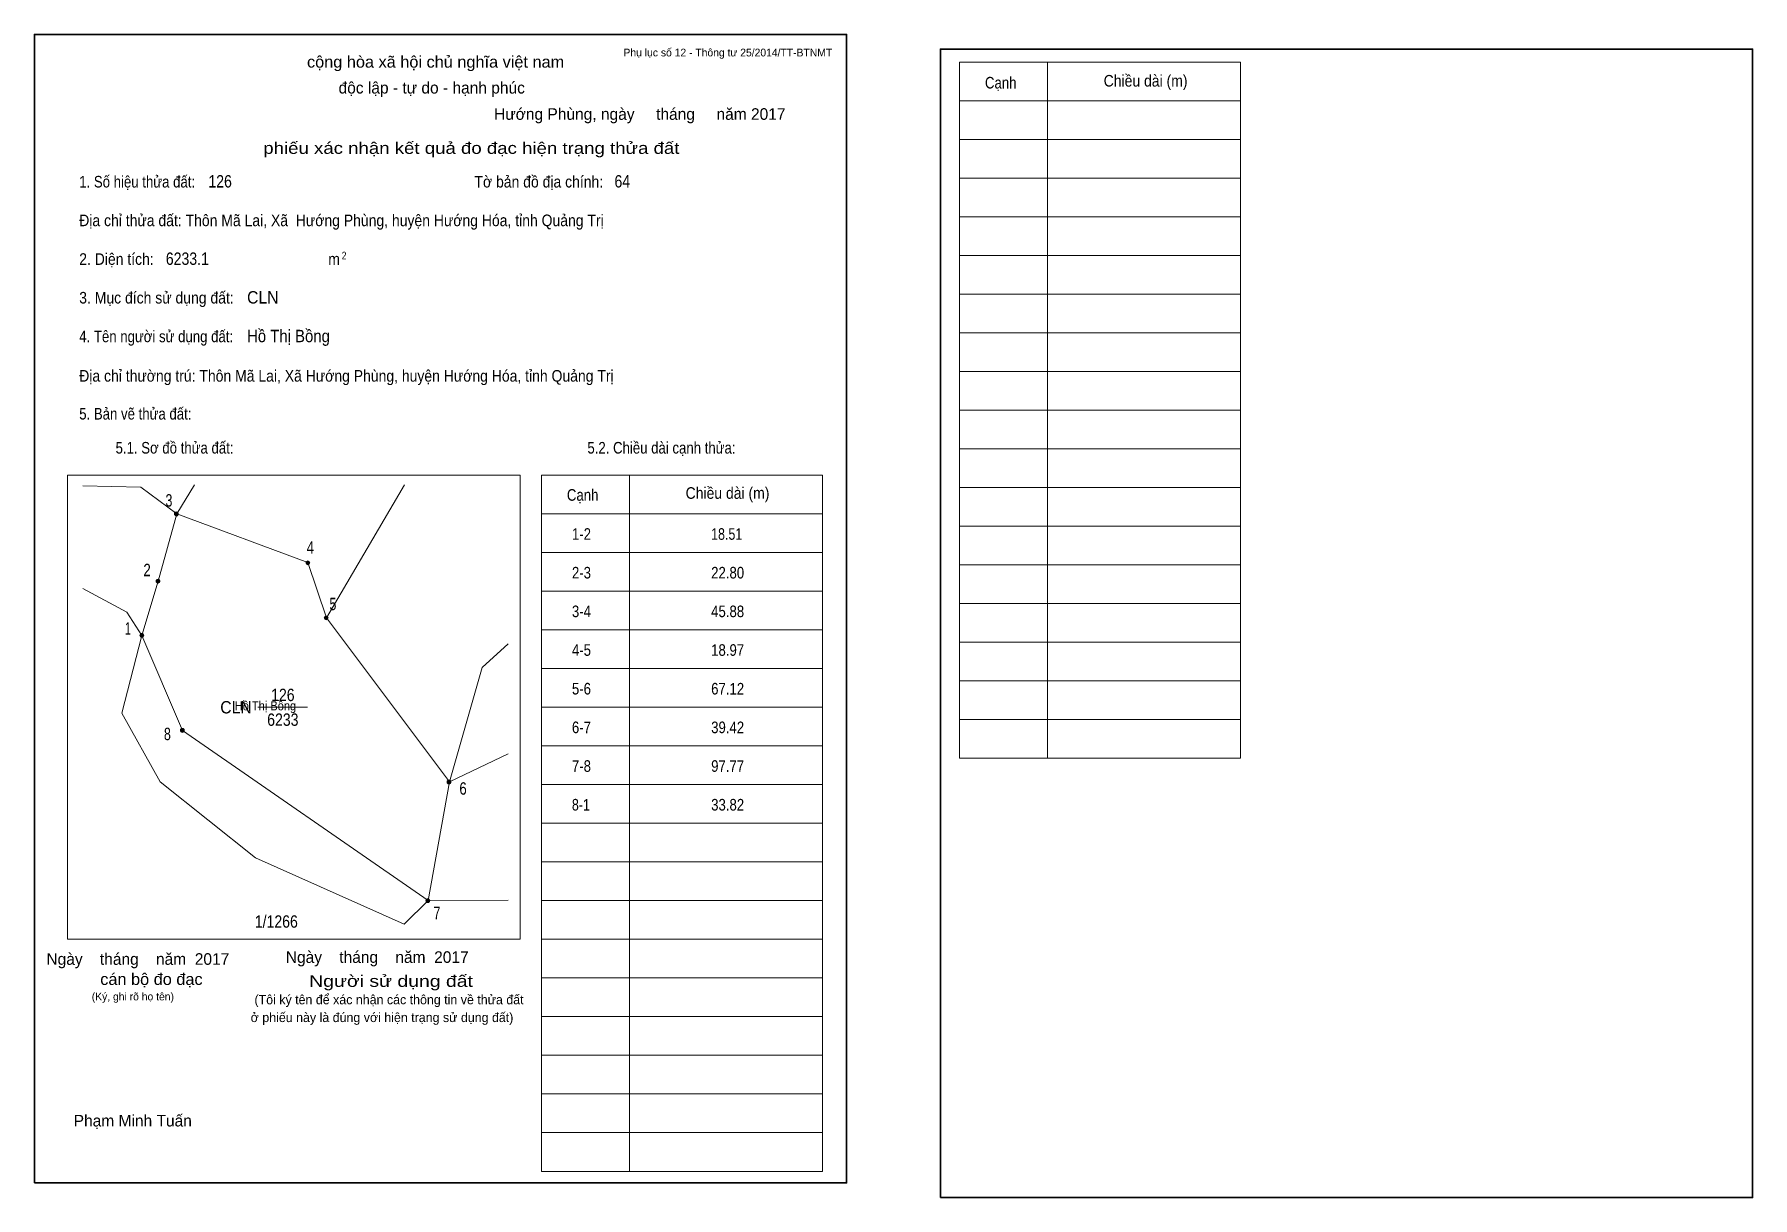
# Model space of a CAD drawing. Header units: centimetres. Extents: x 0 to 44.4, y -0.4 to 29.7.
import ezdxf
from ezdxf.enums import TextEntityAlignment as Align

# ---------------------------------------------------------------- set-up
doc = ezdxf.new("R2010")
doc.units = ezdxf.units.CM
doc.header["$LTSCALE"] = 0.12
for name, color, linetype in [('2', 7, 'Continuous'), ('30', 7, 'Continuous'), ('34', 7, 'Continuous')]:
    doc.layers.add(name, color=color, linetype=linetype)
for name, color, linetype, lineweight in [('32', 7, 'Continuous', 13), ('33', 7, 'Continuous', 13), ('6', 7, 'Continuous', 13), ('63', 7, 'Continuous', 13)]:
    doc.layers.add(name, color=color, linetype=linetype, lineweight=lineweight)

msp = doc.modelspace()

# ---------------------------------------------------------------- hatches: boundary and pattern name
at = {"layer": '32'}
for points in [[(3.7222, 17.3004, 1), (3.6222, 17.3004, 1)], [(7.12, 16.0361, 1), (7.02, 16.0361, 1)], [(3.248, 15.562, 1), (3.148, 15.562, 1)], [(7.5942, 14.6137, 1), (7.4942, 14.6137, 1)], [(2.8284, 14.1609, 1), (2.7284, 14.1609, 1)], [(3.8755, 11.7018, 1), (3.7755, 11.7018, 1)], [(10.7723, 10.3672, 1), (10.6723, 10.3672, 1)], [(10.2247, 7.3004, 1), (10.1247, 7.3004, 1)]]:
    msp.add_hatch(color=256, dxfattribs=at).paths.add_polyline_path(points)

# ---------------------------------------------------------------- linework, layer by layer
for centre in [(3.6722, 17.3004), (7.07, 16.0361), (3.198, 15.562), (7.5442, 14.6137), (2.7784, 14.1609), (3.8255, 11.7018), (10.7223, 10.3672), (10.1747, 7.3004)]:
    msp.add_circle(centre, 0.05, dxfattribs=at)
at = {"layer": '33'}
msp.add_line((5.78, 12.3), (7.06, 12.3), dxfattribs=at)
at = {"layer": '6'}
for p, q in [((4.14, 18.05), (3.68, 17.3)), ((7.55, 14.61), (9.57, 18.05)), ((10.73, 10.37), (7.55, 14.61)), ((2.26, 12.15), (2.78, 14.16)), ((3.83, 11.7), (2.78, 14.16)), ((10.73, 10.37), (12.25, 11.1)), ((10.18, 7.3), (12.25, 7.31))]:
    msp.add_line(p, q, dxfattribs=at)
for points in [[(1.25, 18.03), (2.75, 17.99), (3.68, 17.3)], [(3.68, 17.3), (3.2, 15.56), (2.78, 14.16)], [(7.55, 14.61), (7.07, 16.04), (3.68, 17.3)], [(2.78, 14.16), (2.39, 14.76), (1.25, 15.37)], [(12.25, 13.94), (11.58, 13.33), (10.73, 10.37)], [(10.18, 7.3), (9.56, 6.69), (5.72, 8.41), (3.25, 10.37), (2.26, 12.15)], [(10.73, 10.37), (10.18, 7.3), (3.83, 11.7)]]:
    msp.add_lwpolyline(points, dxfattribs=at)
at = {"layer": '63'}
for p, q in [((23.92, 28.98), (31.19, 28.98)), ((23.92, 10.98), (23.92, 28.98)), ((26.2, 10.98), (26.2, 28.98)), ((31.19, 10.98), (31.19, 28.98)), ((23.92, 27.98), (31.19, 27.98)), ((23.92, 26.98), (31.19, 26.98)), ((23.92, 25.98), (31.19, 25.98)), ((23.92, 24.98), (31.19, 24.98)), ((23.92, 23.98), (31.19, 23.98)), ((23.92, 22.98), (31.19, 22.98)), ((23.92, 21.98), (31.19, 21.98)), ((23.92, 20.98), (31.19, 20.98)), ((23.92, 19.98), (31.19, 19.98)), ((23.92, 18.98), (31.19, 18.98)), ((0.86, 18.3), (12.56, 18.3)), ((0.86, 6.3), (0.86, 18.3)), ((12.56, 6.3), (12.56, 18.3)), ((13.11, 18.3), (20.38, 18.3)), ((13.11, 0.3), (13.11, 18.3)), ((15.39, 0.3), (15.39, 18.3)), ((20.38, 0.3), (20.38, 18.3)), ((23.92, 17.98), (31.19, 17.98)), ((13.11, 17.3), (20.38, 17.3)), ((23.92, 16.98), (31.19, 16.98)), ((13.11, 16.3), (20.38, 16.3)), ((23.92, 15.98), (31.19, 15.98)), ((13.11, 15.3), (20.38, 15.3)), ((23.92, 14.98), (31.19, 14.98)), ((13.11, 14.3), (20.38, 14.3)), ((23.92, 13.98), (31.19, 13.98)), ((13.11, 13.3), (20.38, 13.3)), ((23.92, 12.98), (31.19, 12.98)), ((13.11, 12.3), (20.38, 12.3)), ((23.92, 11.98), (31.19, 11.98)), ((13.11, 11.3), (20.38, 11.3)), ((23.92, 10.98), (31.19, 10.98)), ((13.11, 10.3), (20.38, 10.3)), ((13.11, 9.3), (20.38, 9.3)), ((13.11, 8.3), (20.38, 8.3)), ((13.11, 7.3), (20.38, 7.3)), ((0.86, 6.3), (12.56, 6.3)), ((13.11, 6.3), (20.38, 6.3)), ((13.11, 5.3), (20.38, 5.3)), ((13.11, 4.3), (20.38, 4.3)), ((13.11, 3.3), (20.38, 3.3)), ((13.11, 2.3), (20.38, 2.3)), ((13.11, 1.3), (20.38, 1.3)), ((13.11, 0.3), (20.38, 0.3))]:
    msp.add_line(p, q, dxfattribs=at)
at = {"layer": '63', "lineweight": 35}
for points in [[(0, 0), (0, 29.7), (21, 29.7), (21, 0)], [(23.43, -0.38), (23.43, 29.32), (44.43, 29.32), (44.43, -0.38)]]:
    msp.add_lwpolyline(points, close=True, dxfattribs=at)

# ---------------------------------------------------------------- texts
at = {"layer": '2', "width": 0.9}
msp.add_text('Hồ Thị Bồng', height=0.2371, dxfattribs=at).set_placement((5.975, 12.22), align=Align.CENTER)
at = {"layer": '30'}
for s, height, width, p in [('1-2', 0.3, 0.85, (13.9, 16.63)), ('18.51', 0.3, 0.8, (17.5, 16.63)), ('2-3', 0.3, 0.85, (13.9, 15.63)), ('22.80', 0.3, 0.85, (17.5, 15.63)), ('3-4', 0.3, 0.85, (13.9, 14.63)), ('45.88', 0.3, 0.85, (17.5, 14.63)), ('4-5', 0.3, 0.85, (13.9, 13.63)), ('18.97', 0.3, 0.85, (17.5, 13.63)), ('5-6', 0.3, 0.85, (13.9, 12.63)), ('67.12', 0.3, 0.85, (17.5, 12.63)), ('6-7', 0.3, 0.85, (13.9, 11.63)), ('39.42', 0.3, 0.85, (17.5, 11.63)), ('7-8', 0.3, 0.85, (13.9, 10.63)), ('97.77', 0.3, 0.85, (17.5, 10.63)), ('8-1', 0.3, 0.8, (13.9, 9.63)), ('33.82', 0.3, 0.85, (17.5, 9.63)), ('1/1266', 0.32, 0.85, (5.7, 6.6))]:
    msp.add_text(s, height=height, dxfattribs=dict(at, width=width)).set_placement(p)
at = {"layer": '32'}
for s, width, p in [('3', 0.75, (3.48, 17.49)), ('4', 0.8, (7.135, 16.27)), ('2', 0.8, (2.915, 15.69)), ('5', 0.75, (7.72, 14.81)), ('1', 0.65, (2.42, 14.18)), ('8', 0.75, (3.44, 11.45)), ('6', 0.8, (11.085, 10.04)), ('7', 0.75, (10.41, 6.82))]:
    msp.add_text(s, height=0.32, dxfattribs=dict(at, width=width)).set_placement(p, align=Align.CENTER)
at = {"layer": '33', "width": 0.95}
msp.add_text('CLN', height=0.32, dxfattribs=at).set_placement((5.62, 12.14), align=Align.RIGHT)
at = {"layer": '33', "width": 0.85}
for s, p in [('126', (6.425, 12.46)), ('6233', (6.425, 11.82))]:
    msp.add_text(s, height=0.32, dxfattribs=at).set_placement(p, align=Align.CENTER)
at = {"layer": '34'}
for s, width, p in [('126', 0.85, (4.5, 25.74)), ('64', 0.85, (15, 25.74)), ('6233.1', 0.85, (3.4, 23.74)), ('CLN', 0.95, (5.5, 22.74)), ('Hồ Thị Bồng', 0.9, (5.5, 21.74))]:
    msp.add_text(s, height=0.32, dxfattribs=dict(at, width=width)).set_placement(p)
at = {"layer": '63'}
for s, height, p in [('Phụ lục số 12 - Thông tư 25/2014/TT-BTNMT', 0.2, (20.63, 29.13)), ('Ngày    tháng    năm  2017', 0.3, (5.04, 5.64)), ('Ngày    tháng    năm  2017', 0.3, (11.23, 5.69)), ('(Ký, ghi rõ họ tên)', 0.2, (3.61, 4.72))]:
    msp.add_text(s, height=height, dxfattribs=at).set_placement(p, align=Align.RIGHT)
at = {"layer": '63', "width": 1.05}
msp.add_text('cộng hòa xã hội chủ nghĩa việt nam', height=0.3, dxfattribs=at).set_placement((10.375, 28.84), align=Align.CENTER)
at = {"layer": '63'}
for s, height, p in [('độc lập - tự do - hạnh phúc', 0.3, (10.275, 28.17)), ('Hướng Phùng, ngày     tháng     năm 2017', 0.3, (15.655, 27.49)), ('(Tôi ký tên để xác nhận các thông tin về thửa đất ', 0.24, (9.215, 4.62)), ('ở phiếu này là đúng với hiện trạng sử dụng đất)', 0.24, (8.99, 4.16)), ('Phạm Minh Tuấn', 0.3, (2.545, 1.46))]:
    msp.add_text(s, height=height, dxfattribs=at).set_placement(p, align=Align.CENTER)
for s, height, width, p in [('Cạnh', 0.3, 0.85, (24.58, 28.3)), ('Chiều dài (m)', 0.3, 0.9, (27.65, 28.35)), ('1. Số hiệu thửa đất:', 0.3, 0.85, (1.16, 25.74)), ('Tờ bản đồ địa chính:', 0.3, 0.9, (11.38, 25.74)), ('Địa chỉ thửa đất: Thôn Mã Lai, Xã  Hướng Phùng, huyện Hướng Hóa, tỉnh Quảng Trị', 0.3, 0.9, (1.16, 24.74)), ('2. Diện tích:', 0.3, 0.9, (1.16, 23.74)), ('2', 0.2, 0.8, (7.95, 23.88)), ('m', 0.3, 0.9, (7.6, 23.74)), ('3. Mục đích sử dụng đất:', 0.3, 0.9, (1.16, 22.74)), ('4. Tên người sử dụng đất:', 0.3, 0.85, (1.16, 21.74)), ('Địa chỉ thường trú: Thôn Mã Lai, Xã Hướng Phùng, huyện Hướng Hóa, tỉnh Quảng Trị', 0.3, 0.9, (1.16, 20.72)), ('5. Bản vẽ thửa đất:', 0.3, 0.85, (1.16, 19.74)), ('5.1. Sơ đồ thửa đất:', 0.3, 0.85, (2.1, 18.86)), ('5.2. Chiều dài cạnh thửa:', 0.3, 0.85, (14.3, 18.86)), ('Cạnh', 0.3, 0.85, (13.77, 17.64)), ('Chiều dài (m)', 0.3, 0.9, (16.84, 17.69))]:
    msp.add_text(s, height=height, dxfattribs=dict(at, width=width)).set_placement(p)
for s, width, p in [('phiếu xác nhận kết quả đo đạc hiện trạng thửa đất', 1.2, (16.68, 26.61)), ('cán bộ đo đạc', 1.05, (4.35, 5.12)), ('Người sử dụng đất', 1.25, (11.34, 5.07))]:
    msp.add_text(s, height=0.3, dxfattribs=dict(at, width=width)).set_placement(p, align=Align.RIGHT)

doc.saveas('drawing.dxf')
